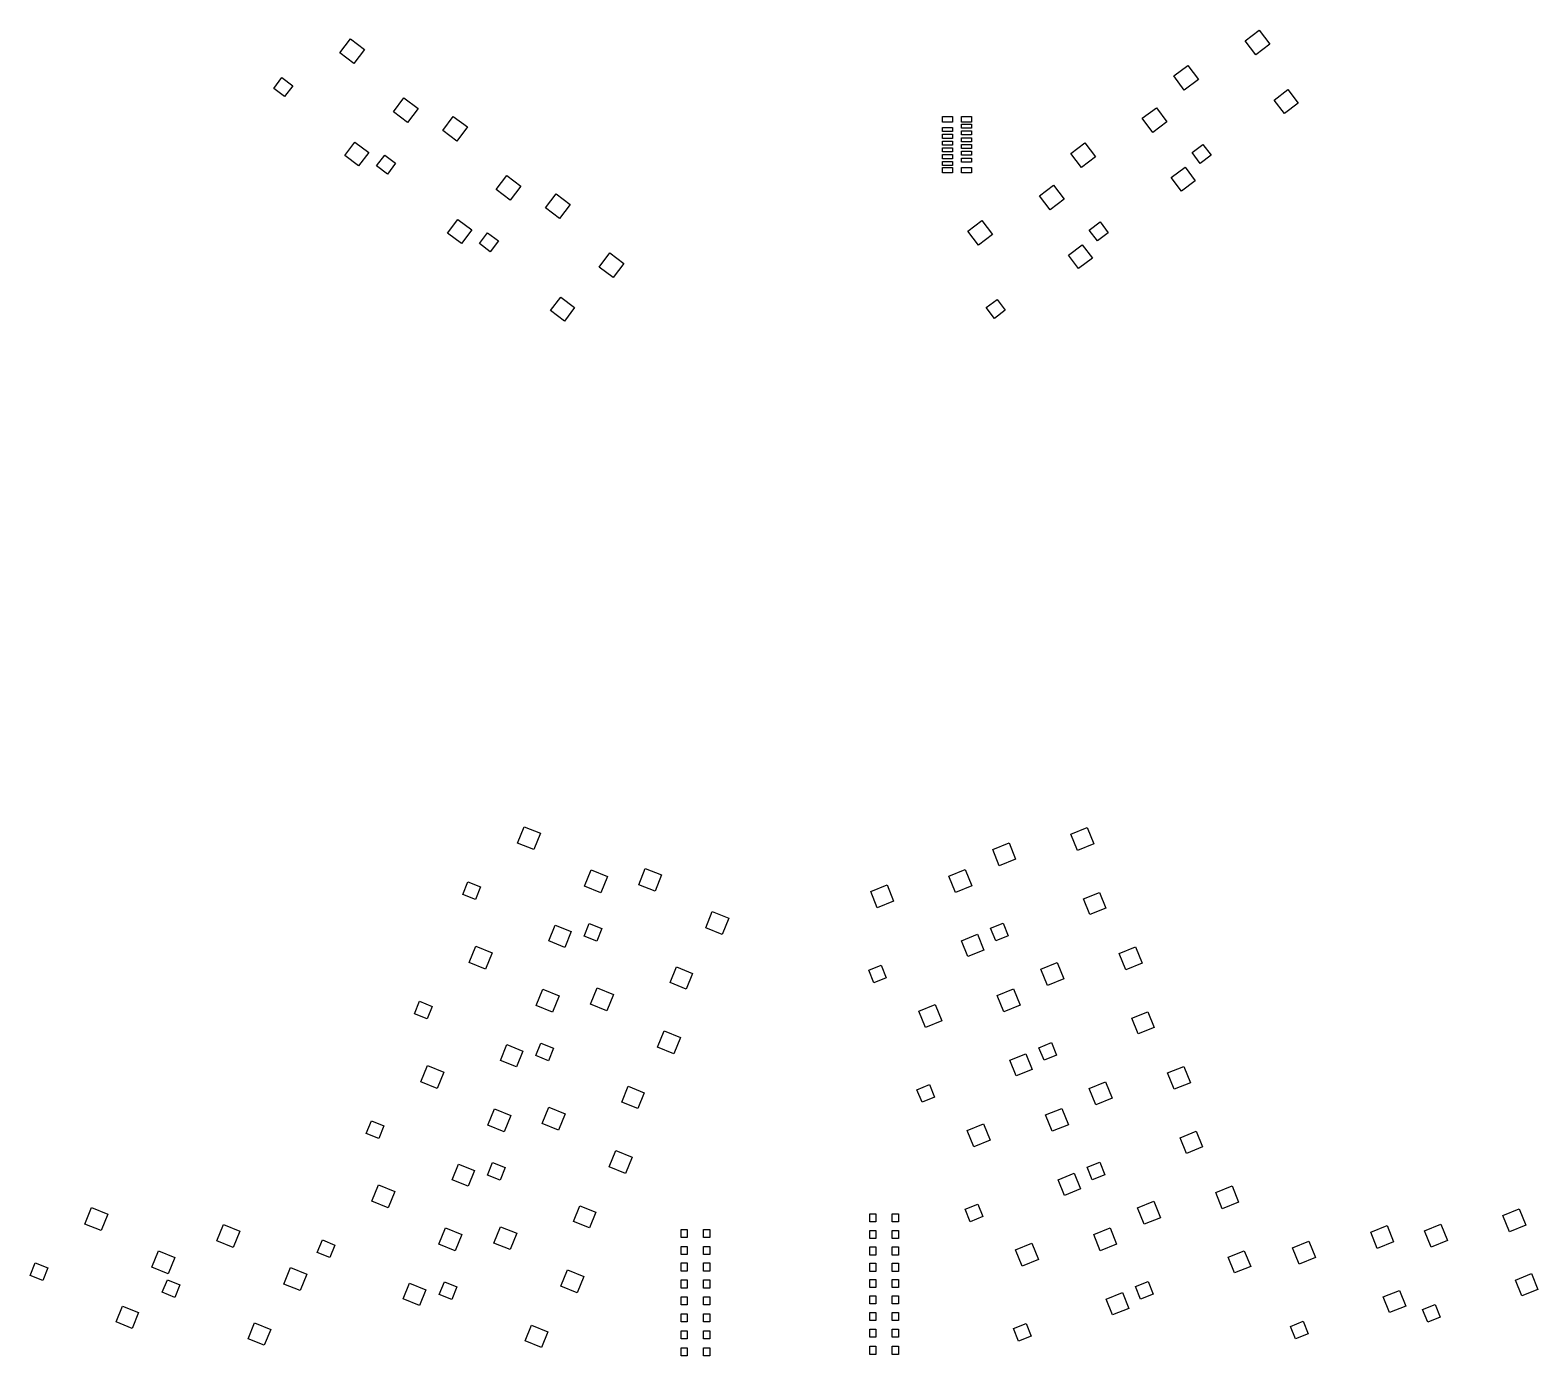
# Model space of a CAD drawing. Extents: x 0.1 to 11.1, y -11 to 3.4.
# Drawn here: x 1.25 to 10, y -4.34 to 3.36 of the extents above; entities that cross this region are included whole.
import ezdxf

# ---------------------------------------------------------------- set-up
doc = ezdxf.new("R2010")
doc.units = 0
doc.header["$MEASUREMENT"] = 0
doc.layers.add('BLACK', color=7, linetype='CONTINUOUS')

msp = doc.modelspace()

# ---------------------------------------------------------------- linework, layer by layer
at = {"layer": 'BLACK', "linetype": 'CONTINUOUS'}
for p, q in [((8.3004, 3.29812), (8.38215, 3.35972)), ((8.38215, 3.35972), (8.44375, 3.27797)), ((3.04335, 3.22764), (3.10495, 3.30939)), ((3.10495, 3.30939), (3.1867, 3.24779)), ((3.1867, 3.24779), (3.1251, 3.16604)), ((8.362, 3.21637), (8.3004, 3.29812)), ((8.44375, 3.27797), (8.362, 3.21637)), ((3.1251, 3.16604), (3.04335, 3.22764)), ((7.88511, 3.09363), (7.96686, 3.15524)), ((7.96686, 3.15524), (8.02847, 3.07349)), ((2.65981, 3.02123), (2.7072, 3.08412)), ((2.7072, 3.08412), (2.77008, 3.03673)), ((7.94672, 3.01188), (7.88511, 3.09363)), ((8.02847, 3.07349), (7.94672, 3.01188)), ((2.7227, 2.97384), (2.65981, 3.02123)), ((2.77008, 3.03673), (2.7227, 2.97384)), ((8.4685, 2.95401), (8.54868, 3.01443)), ((8.54868, 3.01443), (8.60792, 2.93583)), ((3.35438, 2.88481), (3.41599, 2.96656)), ((3.41599, 2.96656), (3.49774, 2.90496)), ((3.49774, 2.90496), (3.43613, 2.82321)), ((7.70299, 2.84794), (7.78474, 2.90955)), ((7.78474, 2.90955), (7.84635, 2.8278)), ((8.52774, 2.87541), (8.4685, 2.95401)), ((8.60792, 2.93583), (8.52774, 2.87541)), ((3.43613, 2.82321), (3.35438, 2.88481)), ((3.64076, 2.77747), (3.70236, 2.85922)), ((3.70236, 2.85922), (3.78411, 2.79761)), ((6.54252, 2.82598), (6.54252, 2.85748)), ((6.54252, 2.85748), (6.60157, 2.85748)), ((6.60157, 2.82598), (6.54252, 2.82598)), ((6.60157, 2.85748), (6.60157, 2.82598)), ((6.65276, 2.82598), (6.65276, 2.85748)), ((6.65276, 2.85748), (6.71181, 2.85748)), ((6.71181, 2.82598), (6.65276, 2.82598)), ((6.65276, 2.79055), (6.65276, 2.81417)), ((6.65276, 2.81417), (6.71181, 2.81417)), ((6.71181, 2.85748), (6.71181, 2.82598)), ((6.71181, 2.81417), (6.71181, 2.79055)), ((7.7646, 2.76619), (7.70299, 2.84794)), ((7.84635, 2.8278), (7.7646, 2.76619)), ((3.72251, 2.71586), (3.64076, 2.77747)), ((3.78411, 2.79761), (3.72251, 2.71586)), ((6.54252, 2.77087), (6.54252, 2.79449)), ((6.54252, 2.79449), (6.60157, 2.79449)), ((6.60157, 2.77087), (6.54252, 2.77087)), ((6.54252, 2.7315), (6.54252, 2.75512)), ((6.54252, 2.75512), (6.60157, 2.75512)), ((6.60157, 2.7315), (6.54252, 2.7315)), ((6.54252, 2.69213), (6.54252, 2.71575)), ((6.54252, 2.71575), (6.60157, 2.71575)), ((6.60157, 2.79449), (6.60157, 2.77087)), ((6.60157, 2.75512), (6.60157, 2.7315)), ((6.60157, 2.71575), (6.60157, 2.69213)), ((6.71181, 2.79055), (6.65276, 2.79055)), ((6.65276, 2.75118), (6.65276, 2.7748)), ((6.65276, 2.7748), (6.71181, 2.7748)), ((6.71181, 2.75118), (6.65276, 2.75118)), ((6.65276, 2.71181), (6.65276, 2.73543)), ((6.65276, 2.73543), (6.71181, 2.73543)), ((6.71181, 2.7748), (6.71181, 2.75118)), ((6.71181, 2.73543), (6.71181, 2.71181)), ((3.07231, 2.63151), (3.13155, 2.71012)), ((3.15249, 2.5711), (3.07231, 2.63151)), ((3.13155, 2.71012), (3.21172, 2.6497)), ((3.21172, 2.6497), (3.15249, 2.5711)), ((3.25721, 2.57105), (3.3046, 2.63394)), ((3.3046, 2.63394), (3.36749, 2.58655)), ((6.60157, 2.69213), (6.54252, 2.69213)), ((6.54252, 2.65276), (6.54252, 2.67638)), ((6.54252, 2.67638), (6.60157, 2.67638)), ((6.60157, 2.65276), (6.54252, 2.65276)), ((6.54252, 2.61339), (6.54252, 2.63701)), ((6.54252, 2.63701), (6.60157, 2.63701)), ((6.60157, 2.67638), (6.60157, 2.65276)), ((6.60157, 2.63701), (6.60157, 2.61339)), ((6.71181, 2.71181), (6.65276, 2.71181)), ((6.65276, 2.67244), (6.65276, 2.69606)), ((6.65276, 2.69606), (6.71181, 2.69606)), ((6.71181, 2.67244), (6.65276, 2.67244)), ((6.65276, 2.63307), (6.65276, 2.65669)), ((6.65276, 2.65669), (6.71181, 2.65669)), ((6.71181, 2.63307), (6.65276, 2.63307)), ((6.71181, 2.69606), (6.71181, 2.67244)), ((6.71181, 2.65669), (6.71181, 2.63307)), ((7.28771, 2.64346), (7.36946, 2.70506)), ((7.34931, 2.56171), (7.28771, 2.64346)), ((7.36946, 2.70506), (7.43106, 2.62331)), ((7.99203, 2.64919), (8.05491, 2.69658)), ((8.03942, 2.58631), (7.99203, 2.64919)), ((8.1023, 2.63369), (8.03942, 2.58631)), ((8.05491, 2.69658), (8.1023, 2.63369)), ((3.3201, 2.52367), (3.25721, 2.57105)), ((3.36749, 2.58655), (3.3201, 2.52367)), ((6.60157, 2.61339), (6.54252, 2.61339)), ((6.54252, 2.57402), (6.54252, 2.59764)), ((6.54252, 2.59764), (6.60157, 2.59764)), ((6.60157, 2.57402), (6.54252, 2.57402)), ((6.54252, 2.53071), (6.54252, 2.5622)), ((6.54252, 2.5622), (6.60157, 2.5622)), ((6.60157, 2.59764), (6.60157, 2.57402)), ((6.60157, 2.5622), (6.60157, 2.53071)), ((6.65276, 2.5937), (6.65276, 2.61732)), ((6.65276, 2.61732), (6.71181, 2.61732)), ((6.71181, 2.5937), (6.65276, 2.5937)), ((6.65276, 2.53071), (6.65276, 2.5622)), ((6.65276, 2.5622), (6.71181, 2.5622)), ((6.71181, 2.61732), (6.71181, 2.5937)), ((6.71181, 2.5622), (6.71181, 2.53071)), ((7.43106, 2.62331), (7.34931, 2.56171)), ((7.8711, 2.50384), (7.95128, 2.56426)), ((7.95128, 2.56426), (8.01051, 2.48565)), ((3.95179, 2.43463), (4.01339, 2.51638)), ((4.01339, 2.51638), (4.09514, 2.45478)), ((4.09514, 2.45478), (4.03354, 2.37303)), ((6.60157, 2.53071), (6.54252, 2.53071)), ((6.71181, 2.53071), (6.65276, 2.53071)), ((7.10559, 2.39777), (7.18734, 2.45937)), ((7.18734, 2.45937), (7.24894, 2.37762)), ((7.93033, 2.42523), (7.8711, 2.50384)), ((8.01051, 2.48565), (7.93033, 2.42523)), ((4.03354, 2.37303), (3.95179, 2.43463)), ((4.23816, 2.32729), (4.29976, 2.40904)), ((4.29976, 2.40904), (4.38151, 2.34744)), ((7.16719, 2.31602), (7.10559, 2.39777)), ((7.24894, 2.37762), (7.16719, 2.31602)), ((4.31991, 2.26569), (4.23816, 2.32729)), ((4.38151, 2.34744), (4.31991, 2.26569)), ((3.66972, 2.18134), (3.72895, 2.25994)), ((3.72895, 2.25994), (3.80913, 2.19952)), ((3.80913, 2.19952), (3.74989, 2.12092)), ((6.69031, 2.19328), (6.77206, 2.25488)), ((6.75191, 2.11153), (6.69031, 2.19328)), ((6.77206, 2.25488), (6.83366, 2.17313)), ((7.39463, 2.19901), (7.45751, 2.2464)), ((7.44201, 2.13613), (7.39463, 2.19901)), ((7.45751, 2.2464), (7.5049, 2.18352)), ((3.74989, 2.12092), (3.66972, 2.18134)), ((3.85462, 2.12088), (3.90201, 2.18376)), ((3.9175, 2.07349), (3.85462, 2.12088)), ((3.90201, 2.18376), (3.96489, 2.13638)), ((3.96489, 2.13638), (3.9175, 2.07349)), ((6.83366, 2.17313), (6.75191, 2.11153)), ((7.27369, 2.05366), (7.35387, 2.11408)), ((7.35387, 2.11408), (7.41311, 2.03547)), ((7.5049, 2.18352), (7.44201, 2.13613)), ((4.54919, 1.98446), (4.6108, 2.06621)), ((4.6108, 2.06621), (4.69255, 2.0046)), ((7.33293, 1.97505), (7.27369, 2.05366)), ((7.41311, 2.03547), (7.33293, 1.97505)), ((4.63094, 1.92285), (4.54919, 1.98446)), ((4.69255, 2.0046), (4.63094, 1.92285)), ((4.26712, 1.73116), (4.32636, 1.80977)), ((4.32636, 1.80977), (4.40653, 1.74935)), ((6.79722, 1.74884), (6.86011, 1.79622)), ((6.86011, 1.79622), (6.90749, 1.73334)), ((4.3473, 1.67074), (4.26712, 1.73116)), ((4.40653, 1.74935), (4.3473, 1.67074)), ((6.84461, 1.68595), (6.79722, 1.74884)), ((6.90749, 1.73334), (6.84461, 1.68595)), ((4.07466, -1.36001), (4.113, -1.2651)), ((4.113, -1.2651), (4.20791, -1.30345)), ((4.20791, -1.30345), (4.16957, -1.39836)), ((7.28835, -1.30816), (7.38326, -1.26981)), ((7.3267, -1.40306), (7.28835, -1.30816)), ((7.38326, -1.26981), (7.4216, -1.36472)), ((4.16957, -1.39836), (4.07466, -1.36001)), ((6.83429, -1.39819), (6.9292, -1.35985)), ((6.87264, -1.4931), (6.83429, -1.39819)), ((6.9292, -1.35985), (6.96754, -1.45475)), ((7.4216, -1.36472), (7.3267, -1.40306)), ((6.96754, -1.45475), (6.87264, -1.4931)), ((4.46383, -1.61066), (4.50217, -1.51575)), ((4.50217, -1.51575), (4.59708, -1.5541)), ((4.59708, -1.5541), (4.55873, -1.64901)), ((4.77895, -1.6021), (4.8173, -1.5072)), ((4.8173, -1.5072), (4.91221, -1.54554)), ((4.91221, -1.54554), (4.87386, -1.64045)), ((6.58004, -1.55187), (6.67495, -1.51352)), ((6.61838, -1.64678), (6.58004, -1.55187)), ((6.67495, -1.51352), (6.71329, -1.60843)), ((3.75761, -1.65866), (3.78711, -1.58565)), ((3.83062, -1.68816), (3.75761, -1.65866)), ((3.78711, -1.58565), (3.86011, -1.61515)), ((3.86011, -1.61515), (3.83062, -1.68816)), ((4.55873, -1.64901), (4.46383, -1.61066)), ((4.87386, -1.64045), (4.77895, -1.6021)), ((6.12598, -1.64191), (6.22089, -1.60356)), ((6.16432, -1.73681), (6.12598, -1.64191)), ((6.22089, -1.60356), (6.25923, -1.69847)), ((6.71329, -1.60843), (6.61838, -1.64678)), ((7.36166, -1.68405), (7.45475, -1.64644)), ((7.45475, -1.64644), (7.49162, -1.7377)), ((6.25923, -1.69847), (6.16432, -1.73681)), ((7.39854, -1.7753), (7.36166, -1.68405)), ((7.49162, -1.7377), (7.39854, -1.7753)), ((4.25692, -1.92833), (4.29379, -1.83708)), ((4.29379, -1.83708), (4.38688, -1.87468)), ((4.46191, -1.90075), (4.4914, -1.82775)), ((4.4914, -1.82775), (4.56441, -1.85724)), ((5.16812, -1.85275), (5.20647, -1.75785)), ((5.20647, -1.75785), (5.30138, -1.79619)), ((5.30138, -1.79619), (5.26303, -1.8911)), ((6.82253, -1.85516), (6.89554, -1.82567)), ((6.89554, -1.82567), (6.92503, -1.89867)), ((4.38688, -1.87468), (4.35001, -1.96594)), ((4.53491, -1.93025), (4.46191, -1.90075)), ((4.56441, -1.85724), (4.53491, -1.93025)), ((5.26303, -1.8911), (5.16812, -1.85275)), ((6.65335, -1.92776), (6.74644, -1.89015)), ((6.74644, -1.89015), (6.78331, -1.98141)), ((6.85203, -1.92817), (6.82253, -1.85516)), ((6.92503, -1.89867), (6.85203, -1.92817)), ((3.79444, -2.05358), (3.83279, -1.95867)), ((3.83279, -1.95867), (3.9277, -1.99701)), ((3.9277, -1.99701), (3.88935, -2.09192)), ((4.35001, -1.96594), (4.25692, -1.92833)), ((6.69022, -2.01902), (6.65335, -1.92776)), ((6.78331, -1.98141), (6.69022, -2.01902)), ((7.56857, -2.00172), (7.66348, -1.96337)), ((7.60691, -2.09663), (7.56857, -2.00172)), ((7.66348, -1.96337), (7.70182, -2.05828)), ((3.88935, -2.09192), (3.79444, -2.05358)), ((4.96122, -2.17043), (4.99809, -2.07917)), ((4.99809, -2.07917), (5.09117, -2.11678)), ((6.11422, -2.09888), (6.18723, -2.06938)), ((6.14372, -2.17188), (6.11422, -2.09888)), ((6.18723, -2.06938), (6.21672, -2.14239)), ((7.11451, -2.09175), (7.20942, -2.05341)), ((7.15285, -2.18666), (7.11451, -2.09175)), ((7.20942, -2.05341), (7.24776, -2.14832)), ((7.70182, -2.05828), (7.60691, -2.09663)), ((5.0543, -2.20803), (4.96122, -2.17043)), ((5.09117, -2.11678), (5.0543, -2.20803)), ((6.21672, -2.14239), (6.14372, -2.17188)), ((7.24776, -2.14832), (7.15285, -2.18666)), ((4.18361, -2.30423), (4.22195, -2.20932)), ((4.22195, -2.20932), (4.31686, -2.24766)), ((4.31686, -2.24766), (4.27852, -2.34257)), ((4.49874, -2.29567), (4.53708, -2.20076)), ((4.53708, -2.20076), (4.63199, -2.2391)), ((4.63199, -2.2391), (4.59365, -2.33401)), ((6.86026, -2.24543), (6.95516, -2.20709)), ((6.8986, -2.34034), (6.86026, -2.24543)), ((6.95516, -2.20709), (6.99351, -2.302)), ((3.47739, -2.35222), (3.50689, -2.27922)), ((3.5504, -2.38172), (3.47739, -2.35222)), ((3.50689, -2.27922), (3.5799, -2.30871)), ((3.5799, -2.30871), (3.5504, -2.38172)), ((4.27852, -2.34257), (4.18361, -2.30423)), ((4.59365, -2.33401), (4.49874, -2.29567)), ((6.4062, -2.33547), (6.50111, -2.29712)), ((6.44454, -2.43038), (6.4062, -2.33547)), ((6.50111, -2.29712), (6.53945, -2.39203)), ((6.99351, -2.302), (6.8986, -2.34034)), ((7.64188, -2.37761), (7.73497, -2.34)), ((7.73497, -2.34), (7.77184, -2.43126)), ((6.53945, -2.39203), (6.44454, -2.43038)), ((7.67875, -2.46887), (7.64188, -2.37761)), ((7.77184, -2.43126), (7.67875, -2.46887)), ((3.97671, -2.6219), (4.01358, -2.53064)), ((4.01358, -2.53064), (4.10666, -2.56825)), ((4.18169, -2.59432), (4.21119, -2.52131)), ((4.21119, -2.52131), (4.28419, -2.55081)), ((4.8879, -2.54632), (4.92625, -2.45141)), ((4.92625, -2.45141), (5.02116, -2.48975)), ((5.02116, -2.48975), (4.98281, -2.58466)), ((7.10275, -2.54873), (7.17576, -2.51923)), ((7.17576, -2.51923), (7.20525, -2.59224)), ((4.06979, -2.65951), (3.97671, -2.6219)), ((4.10666, -2.56825), (4.06979, -2.65951)), ((4.2547, -2.62381), (4.18169, -2.59432)), ((4.28419, -2.55081), (4.2547, -2.62381)), ((4.98281, -2.58466), (4.8879, -2.54632)), ((6.93357, -2.62132), (7.02665, -2.58372)), ((6.97044, -2.71258), (6.93357, -2.62132)), ((7.02665, -2.58372), (7.06353, -2.67497)), ((7.13225, -2.62173), (7.10275, -2.54873)), ((7.20525, -2.59224), (7.13225, -2.62173)), ((3.51422, -2.74714), (3.55257, -2.65223)), ((3.55257, -2.65223), (3.64748, -2.69058)), ((3.64748, -2.69058), (3.60913, -2.78548)), ((7.06353, -2.67497), (6.97044, -2.71258)), ((7.84878, -2.69528), (7.94369, -2.65694)), ((7.88713, -2.79019), (7.84878, -2.69528)), ((7.94369, -2.65694), (7.98204, -2.75184)), ((3.60913, -2.78548), (3.51422, -2.74714)), ((4.681, -2.86399), (4.71787, -2.77273)), ((4.71787, -2.77273), (4.81096, -2.81034)), ((6.39444, -2.79244), (6.46744, -2.76294)), ((6.42393, -2.86545), (6.39444, -2.79244)), ((6.46744, -2.76294), (6.49694, -2.83595)), ((7.39473, -2.78532), (7.48963, -2.74697)), ((7.43307, -2.88023), (7.39473, -2.78532)), ((7.48963, -2.74697), (7.52798, -2.84188)), ((7.98204, -2.75184), (7.88713, -2.79019)), ((4.77408, -2.9016), (4.681, -2.86399)), ((4.81096, -2.81034), (4.77408, -2.9016)), ((6.49694, -2.83595), (6.42393, -2.86545)), ((7.52798, -2.84188), (7.43307, -2.88023)), ((3.19718, -3.04579), (3.22667, -2.97278)), ((3.22667, -2.97278), (3.29968, -3.00228)), ((3.90339, -2.99779), (3.94174, -2.90288)), ((3.94174, -2.90288), (4.03665, -2.94123)), ((4.03665, -2.94123), (3.9983, -3.03613)), ((4.21852, -2.98923), (4.25687, -2.89432)), ((4.25687, -2.89432), (4.35177, -2.93267)), ((4.35177, -2.93267), (4.31343, -3.02758)), ((7.14047, -2.939), (7.23538, -2.90065)), ((7.17882, -3.0339), (7.14047, -2.939)), ((7.23538, -2.90065), (7.27373, -2.99556)), ((3.27018, -3.07528), (3.19718, -3.04579)), ((3.29968, -3.00228), (3.27018, -3.07528)), ((3.9983, -3.03613), (3.90339, -2.99779)), ((4.31343, -3.02758), (4.21852, -2.98923)), ((6.68641, -3.02903), (6.78132, -2.99069)), ((6.72476, -3.12394), (6.68641, -3.02903)), ((6.78132, -2.99069), (6.81967, -3.08559)), ((7.27373, -2.99556), (7.17882, -3.0339)), ((7.9221, -3.07117), (8.01518, -3.03356)), ((8.01518, -3.03356), (8.05205, -3.12482)), ((4.60769, -3.23988), (4.64603, -3.14497)), ((4.64603, -3.14497), (4.74094, -3.18332)), ((6.81967, -3.08559), (6.72476, -3.12394)), ((7.95897, -3.16243), (7.9221, -3.07117)), ((8.05205, -3.12482), (7.95897, -3.16243)), ((3.69649, -3.31546), (3.73336, -3.2242)), ((3.73336, -3.2242), (3.82644, -3.26181)), ((3.90147, -3.28788), (3.93097, -3.21487)), ((3.93097, -3.21487), (4.00397, -3.24437)), ((4.74094, -3.18332), (4.7026, -3.27823)), ((7.38297, -3.24229), (7.45597, -3.21279)), ((7.45597, -3.21279), (7.48547, -3.2858)), ((3.78957, -3.35307), (3.69649, -3.31546)), ((3.82644, -3.26181), (3.78957, -3.35307)), ((3.97448, -3.31737), (3.90147, -3.28788)), ((4.00397, -3.24437), (3.97448, -3.31737)), ((4.7026, -3.27823), (4.60769, -3.23988)), ((7.21379, -3.31489), (7.30687, -3.27728)), ((7.25066, -3.40614), (7.21379, -3.31489)), ((7.30687, -3.27728), (7.34374, -3.36854)), ((7.41246, -3.31529), (7.38297, -3.24229)), ((7.48547, -3.2858), (7.41246, -3.31529)), ((3.22999, -3.43908), (3.26834, -3.34417)), ((3.26834, -3.34417), (3.36325, -3.38252)), ((3.36325, -3.38252), (3.3249, -3.47742)), ((7.34374, -3.36854), (7.25066, -3.40614)), ((8.129, -3.38884), (8.22391, -3.3505)), ((8.16735, -3.48375), (8.129, -3.38884)), ((8.22391, -3.3505), (8.26226, -3.44541)), ((1.56265, -3.57221), (1.60099, -3.4773)), ((1.60099, -3.4773), (1.6959, -3.51564)), ((3.3249, -3.47742), (3.22999, -3.43908)), ((4.40078, -3.55755), (4.43765, -3.46629)), ((4.43765, -3.46629), (4.53074, -3.5039)), ((6.67466, -3.486), (6.74766, -3.45651)), ((6.70415, -3.55901), (6.67466, -3.486)), ((6.74766, -3.45651), (6.77716, -3.52951)), ((7.67494, -3.47888), (7.76985, -3.44053)), ((7.71329, -3.57379), (7.67494, -3.47888)), ((7.76985, -3.44053), (7.8082, -3.53544)), ((8.26226, -3.44541), (8.16735, -3.48375)), ((9.79635, -3.52197), (9.89125, -3.48363)), ((9.89125, -3.48363), (9.9296, -3.57853)), ((1.65756, -3.61055), (1.56265, -3.57221)), ((1.6959, -3.51564), (1.65756, -3.61055)), ((2.32995, -3.66991), (2.3683, -3.575)), ((2.3683, -3.575), (2.46321, -3.61334)), ((3.9383, -3.68279), (3.97665, -3.58788)), ((3.97665, -3.58788), (4.07156, -3.62623)), ((4.49387, -3.59516), (4.40078, -3.55755)), ((4.53074, -3.5039), (4.49387, -3.59516)), ((6.12126, -3.55984), (6.12126, -3.5126)), ((6.12126, -3.5126), (6.15669, -3.5126)), ((6.15669, -3.55984), (6.12126, -3.55984)), ((6.15669, -3.5126), (6.15669, -3.55984)), ((6.25118, -3.55984), (6.25118, -3.5126)), ((6.25118, -3.5126), (6.28661, -3.5126)), ((6.28661, -3.55984), (6.25118, -3.55984)), ((6.28661, -3.5126), (6.28661, -3.55984)), ((6.77716, -3.52951), (6.70415, -3.55901)), ((7.8082, -3.53544), (7.71329, -3.57379)), ((9.02904, -3.61967), (9.12395, -3.58133)), ((9.12395, -3.58133), (9.1623, -3.67624)), ((9.34229, -3.61201), (9.43719, -3.57366)), ((9.43719, -3.57366), (9.47554, -3.66857)), ((9.83469, -3.61688), (9.79635, -3.52197)), ((9.9296, -3.57853), (9.83469, -3.61688)), ((2.42486, -3.70825), (2.32995, -3.66991)), ((2.46321, -3.61334), (2.42486, -3.70825)), ((2.91294, -3.73773), (2.94244, -3.66472)), ((2.94244, -3.66472), (3.01545, -3.69422)), ((3.61916, -3.68973), (3.6575, -3.59482)), ((3.6575, -3.59482), (3.75241, -3.63317)), ((3.75241, -3.63317), (3.71407, -3.72807)), ((4.07156, -3.62623), (4.03321, -3.72114)), ((5.02585, -3.65069), (5.02585, -3.60344)), ((5.02585, -3.60344), (5.06128, -3.60344)), ((5.06128, -3.65069), (5.02585, -3.65069)), ((5.06128, -3.60344), (5.06128, -3.65069)), ((5.15577, -3.65069), (5.15577, -3.60344)), ((5.15577, -3.60344), (5.1912, -3.60344)), ((5.1912, -3.65069), (5.15577, -3.65069)), ((5.1912, -3.60344), (5.1912, -3.65069)), ((6.12126, -3.6563), (6.12126, -3.60906)), ((6.12126, -3.60906), (6.15669, -3.60906)), ((6.15669, -3.6563), (6.12126, -3.6563)), ((6.15669, -3.60906), (6.15669, -3.6563)), ((6.25118, -3.6563), (6.25118, -3.60906)), ((6.25118, -3.60906), (6.28661, -3.60906)), ((6.28661, -3.6563), (6.25118, -3.6563)), ((6.28661, -3.60906), (6.28661, -3.6563)), ((7.42069, -3.63256), (7.5156, -3.59421)), ((7.45904, -3.72747), (7.42069, -3.63256)), ((7.5156, -3.59421), (7.55395, -3.68912)), ((8.57498, -3.70971), (8.66989, -3.67136)), ((8.66989, -3.67136), (8.70824, -3.76627)), ((9.06739, -3.71458), (9.02904, -3.61967)), ((9.1623, -3.67624), (9.06739, -3.71458)), ((9.38063, -3.70692), (9.34229, -3.61201)), ((9.47554, -3.66857), (9.38063, -3.70692)), ((1.95181, -3.82286), (1.99016, -3.72795)), ((1.99016, -3.72795), (2.08507, -3.76629)), ((2.98595, -3.76722), (2.91294, -3.73773)), ((3.01545, -3.69422), (2.98595, -3.76722)), ((3.71407, -3.72807), (3.61916, -3.68973)), ((4.03321, -3.72114), (3.9383, -3.68279)), ((5.02585, -3.74911), (5.02585, -3.70187)), ((5.02585, -3.70187), (5.06128, -3.70187)), ((5.06128, -3.74911), (5.02585, -3.74911)), ((5.06128, -3.70187), (5.06128, -3.74911)), ((5.15577, -3.74911), (5.15577, -3.70187)), ((5.15577, -3.70187), (5.1912, -3.70187)), ((5.1912, -3.74911), (5.15577, -3.74911)), ((5.1912, -3.70187), (5.1912, -3.74911)), ((6.12126, -3.75276), (6.12126, -3.70551)), ((6.12126, -3.70551), (6.15669, -3.70551)), ((6.15669, -3.75276), (6.12126, -3.75276)), ((6.15669, -3.70551), (6.15669, -3.75276)), ((6.25118, -3.75276), (6.25118, -3.70551)), ((6.25118, -3.70551), (6.28661, -3.70551)), ((6.28661, -3.75276), (6.25118, -3.75276)), ((6.28661, -3.70551), (6.28661, -3.75276)), ((6.96663, -3.72259), (7.06154, -3.68425)), ((7.00498, -3.8175), (6.96663, -3.72259)), ((7.06154, -3.68425), (7.09989, -3.77916)), ((7.55395, -3.68912), (7.45904, -3.72747)), ((8.20232, -3.76473), (8.2954, -3.72713)), ((8.2954, -3.72713), (8.33227, -3.81838)), ((8.61333, -3.80462), (8.57498, -3.70971)), ((1.2456, -3.87085), (1.2751, -3.79785)), ((1.2751, -3.79785), (1.3481, -3.82734)), ((1.3481, -3.82734), (1.31861, -3.90035)), ((2.04672, -3.8612), (1.95181, -3.82286)), ((2.08507, -3.76629), (2.04672, -3.8612)), ((2.71912, -3.92056), (2.75746, -3.82565)), ((2.75746, -3.82565), (2.85237, -3.86399)), ((4.32747, -3.93344), (4.36581, -3.83853)), ((4.36581, -3.83853), (4.46072, -3.87688)), ((5.02585, -3.84552), (5.02585, -3.79828)), ((5.02585, -3.79828), (5.06128, -3.79828)), ((5.06128, -3.84552), (5.02585, -3.84552)), ((5.06128, -3.79828), (5.06128, -3.84552)), ((5.15577, -3.84552), (5.15577, -3.79828)), ((5.15577, -3.79828), (5.1912, -3.79828)), ((5.1912, -3.84552), (5.15577, -3.84552)), ((5.1912, -3.79828), (5.1912, -3.84552)), ((6.12126, -3.84724), (6.12126, -3.8)), ((6.12126, -3.8), (6.15669, -3.8)), ((6.15669, -3.84724), (6.12126, -3.84724)), ((6.15669, -3.8), (6.15669, -3.84724)), ((6.25118, -3.84724), (6.25118, -3.8)), ((6.25118, -3.8), (6.28661, -3.8)), ((6.28661, -3.84724), (6.25118, -3.84724)), ((6.28661, -3.8), (6.28661, -3.84724)), ((7.09989, -3.77916), (7.00498, -3.8175)), ((8.23919, -3.85599), (8.20232, -3.76473)), ((8.33227, -3.81838), (8.23919, -3.85599)), ((8.70824, -3.76627), (8.61333, -3.80462)), ((1.31861, -3.90035), (1.2456, -3.87085)), ((2.0129, -3.96855), (2.0424, -3.89555)), ((2.0424, -3.89555), (2.11541, -3.92504)), ((2.11541, -3.92504), (2.08591, -3.99805)), ((2.81403, -3.9589), (2.71912, -3.92056)), ((2.85237, -3.86399), (2.81403, -3.9589)), ((3.41226, -4.0074), (3.44913, -3.91614)), ((3.44913, -3.91614), (3.54221, -3.95375)), ((3.62125, -3.98144), (3.65075, -3.90843)), ((3.65075, -3.90843), (3.72376, -3.93793)), ((3.72376, -3.93793), (3.69426, -4.01094)), ((4.42238, -3.97179), (4.32747, -3.93344)), ((4.46072, -3.87688), (4.42238, -3.97179)), ((5.02585, -3.9439), (5.02585, -3.89666)), ((5.02585, -3.89666), (5.06128, -3.89666)), ((5.06128, -3.89666), (5.06128, -3.9439)), ((5.15577, -3.9439), (5.15577, -3.89666)), ((5.15577, -3.89666), (5.1912, -3.89666)), ((5.1912, -3.89666), (5.1912, -3.9439)), ((6.12126, -3.94173), (6.12126, -3.89449)), ((6.12126, -3.89449), (6.15669, -3.89449)), ((6.15669, -3.89449), (6.15669, -3.94173)), ((6.25118, -3.94173), (6.25118, -3.89449)), ((6.25118, -3.89449), (6.28661, -3.89449)), ((6.28661, -3.89449), (6.28661, -3.94173)), ((7.66318, -3.93585), (7.73619, -3.90635)), ((7.69268, -4.00886), (7.66318, -3.93585)), ((7.73619, -3.90635), (7.76569, -3.97936)), ((9.86966, -3.89786), (9.96274, -3.86025)), ((9.90653, -3.98912), (9.86966, -3.89786)), ((9.96274, -3.86025), (9.99961, -3.95151)), ((2.08591, -3.99805), (2.0129, -3.96855)), ((3.50534, -4.04501), (3.41226, -4.0074)), ((3.54221, -3.95375), (3.50534, -4.04501)), ((3.69426, -4.01094), (3.62125, -3.98144)), ((5.06128, -3.9439), (5.02585, -3.9439)), ((5.02585, -4.04229), (5.02585, -3.99504)), ((5.02585, -3.99504), (5.06128, -3.99504)), ((5.06128, -3.99504), (5.06128, -4.04229)), ((5.1912, -3.9439), (5.15577, -3.9439)), ((5.15577, -4.04229), (5.15577, -3.99504)), ((5.15577, -3.99504), (5.1912, -3.99504)), ((5.1912, -3.99504), (5.1912, -4.04229)), ((6.15669, -3.94173), (6.12126, -3.94173)), ((6.12126, -4.03622), (6.12126, -3.98898)), ((6.12126, -3.98898), (6.15669, -3.98898)), ((6.15669, -3.98898), (6.15669, -4.03622)), ((6.28661, -3.94173), (6.25118, -3.94173)), ((6.25118, -4.03622), (6.25118, -3.98898)), ((6.25118, -3.98898), (6.28661, -3.98898)), ((6.28661, -3.98898), (6.28661, -4.03622)), ((7.49401, -4.00845), (7.58709, -3.97084)), ((7.53088, -4.09971), (7.49401, -4.00845)), ((7.58709, -3.97084), (7.62396, -4.0621)), ((7.76569, -3.97936), (7.69268, -4.00886)), ((9.10236, -3.99556), (9.19544, -3.95796)), ((9.13923, -4.08682), (9.10236, -3.99556)), ((9.19544, -3.95796), (9.23231, -4.04921)), ((9.99961, -3.95151), (9.90653, -3.98912)), ((1.74491, -4.14053), (1.78178, -4.04927)), ((1.78178, -4.04927), (1.87487, -4.08688)), ((1.87487, -4.08688), (1.838, -4.17814)), ((5.06128, -4.04229), (5.02585, -4.04229)), ((5.02585, -4.14067), (5.02585, -4.09342)), ((5.02585, -4.09342), (5.06128, -4.09342)), ((5.06128, -4.09342), (5.06128, -4.14067)), ((5.1912, -4.04229), (5.15577, -4.04229)), ((5.15577, -4.14067), (5.15577, -4.09342)), ((5.15577, -4.09342), (5.1912, -4.09342)), ((5.1912, -4.09342), (5.1912, -4.14067)), ((6.15669, -4.03622), (6.12126, -4.03622)), ((6.12126, -4.13268), (6.12126, -4.08543)), ((6.12126, -4.08543), (6.15669, -4.08543)), ((6.15669, -4.08543), (6.15669, -4.13268)), ((6.28661, -4.03622), (6.25118, -4.03622)), ((6.25118, -4.13268), (6.25118, -4.08543)), ((6.25118, -4.08543), (6.28661, -4.08543)), ((6.28661, -4.08543), (6.28661, -4.13268)), ((7.62396, -4.0621), (7.53088, -4.09971)), ((9.23231, -4.04921), (9.13923, -4.08682)), ((9.33053, -4.06898), (9.40353, -4.03948)), ((9.36002, -4.14198), (9.33053, -4.06898)), ((9.43303, -4.11249), (9.36002, -4.14198)), ((9.40353, -4.03948), (9.43303, -4.11249)), ((1.838, -4.17814), (1.74491, -4.14053)), ((2.51222, -4.23823), (2.54909, -4.14697)), ((2.54909, -4.14697), (2.64217, -4.18458)), ((2.64217, -4.18458), (2.6053, -4.27584)), ((4.12057, -4.25111), (4.15744, -4.15986)), ((4.15744, -4.15986), (4.25052, -4.19746)), ((4.25052, -4.19746), (4.21365, -4.28872)), ((5.06128, -4.14067), (5.02585, -4.14067)), ((5.02585, -4.23927), (5.02585, -4.19202)), ((5.02585, -4.19202), (5.06128, -4.19202)), ((5.06128, -4.19202), (5.06128, -4.23927)), ((5.1912, -4.14067), (5.15577, -4.14067)), ((5.15577, -4.23927), (5.15577, -4.19202)), ((5.15577, -4.19202), (5.1912, -4.19202)), ((5.1912, -4.19202), (5.1912, -4.23927)), ((6.15669, -4.13268), (6.12126, -4.13268)), ((6.12126, -4.22913), (6.12126, -4.18189)), ((6.12126, -4.18189), (6.15669, -4.18189)), ((6.15669, -4.18189), (6.15669, -4.22913)), ((6.28661, -4.13268), (6.25118, -4.13268)), ((6.25118, -4.22913), (6.25118, -4.18189)), ((6.25118, -4.18189), (6.28661, -4.18189)), ((6.28661, -4.18189), (6.28661, -4.22913)), ((6.95487, -4.17956), (7.02788, -4.15007)), ((6.98437, -4.25257), (6.95487, -4.17956)), ((7.02788, -4.15007), (7.05738, -4.22307)), ((8.56322, -4.16668), (8.63623, -4.13718)), ((8.59272, -4.23969), (8.56322, -4.16668)), ((8.63623, -4.13718), (8.66573, -4.21019)), ((2.6053, -4.27584), (2.51222, -4.23823)), ((4.21365, -4.28872), (4.12057, -4.25111)), ((5.06128, -4.23927), (5.02585, -4.23927)), ((5.1912, -4.23927), (5.15577, -4.23927)), ((6.15669, -4.22913), (6.12126, -4.22913)), ((6.12126, -4.32953), (6.12126, -4.28228)), ((6.12126, -4.28228), (6.15669, -4.28228)), ((6.15669, -4.28228), (6.15669, -4.32953)), ((6.28661, -4.22913), (6.25118, -4.22913)), ((6.25118, -4.32953), (6.25118, -4.28228)), ((6.25118, -4.28228), (6.28661, -4.28228)), ((6.28661, -4.28228), (6.28661, -4.32953)), ((7.05738, -4.22307), (6.98437, -4.25257)), ((8.66573, -4.21019), (8.59272, -4.23969)), ((5.02585, -4.33769), (5.02585, -4.29045)), ((5.02585, -4.29045), (5.06128, -4.29045)), ((5.06128, -4.33769), (5.02585, -4.33769)), ((5.06128, -4.29045), (5.06128, -4.33769)), ((5.15577, -4.33769), (5.15577, -4.29045)), ((5.15577, -4.29045), (5.1912, -4.29045)), ((5.1912, -4.33769), (5.15577, -4.33769)), ((5.1912, -4.29045), (5.1912, -4.33769)), ((6.15669, -4.32953), (6.12126, -4.32953)), ((6.28661, -4.32953), (6.25118, -4.32953))]:
    msp.add_line(p, q, dxfattribs=at)

doc.saveas('drawing.dxf')
